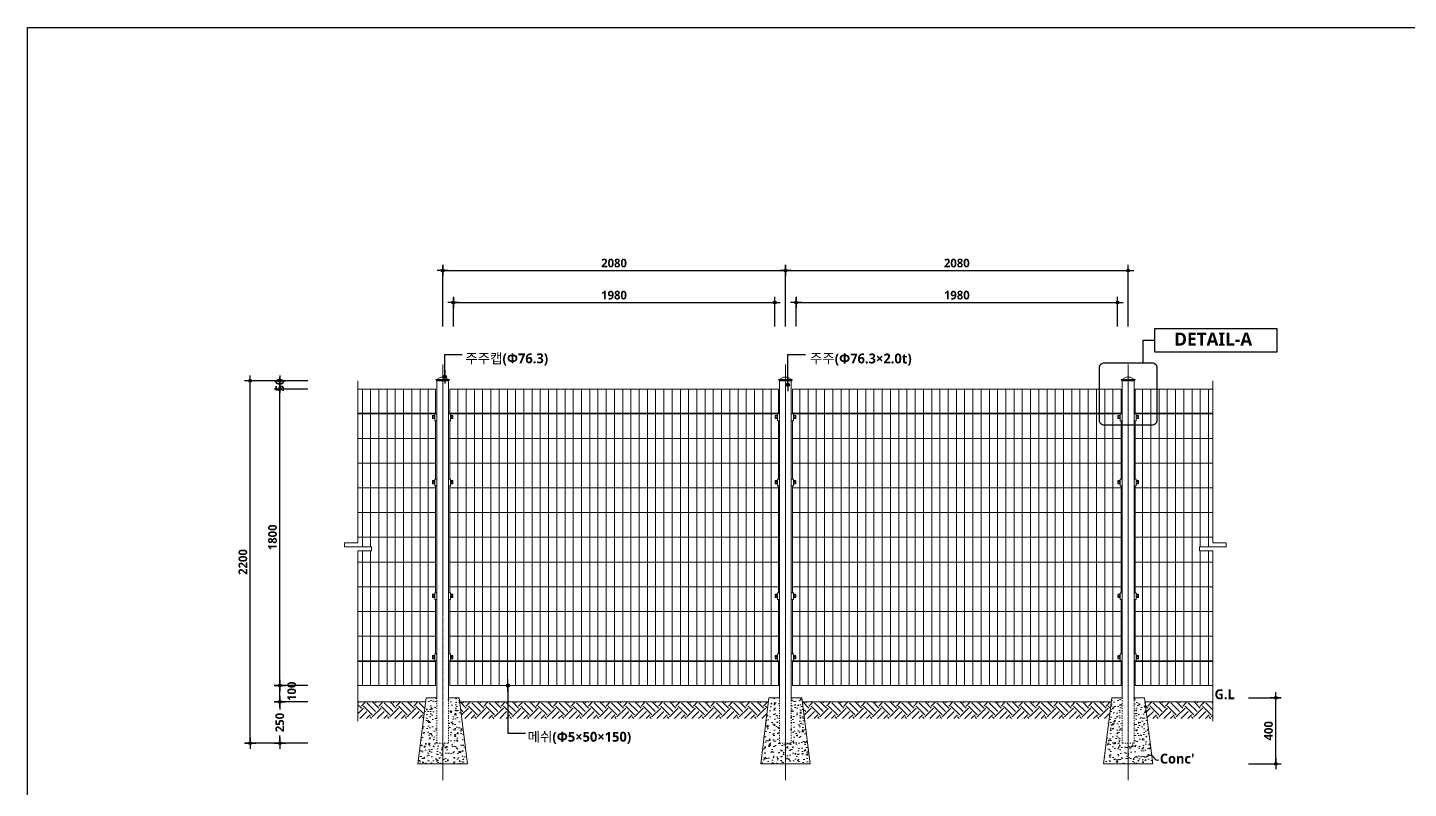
# Model space of a CAD drawing. Header units: millimetres. Extents: x 0 to 163856, y 0 to 163394.
# Drawn here: x 0 to 8379, y 4289 to 8910 of the extents above; entities that cross this region are included whole.
import ezdxf

# ---------------------------------------------------------------- set-up
doc = ezdxf.new("R2010")
doc.units = ezdxf.units.MM
doc.header["$LTSCALE"] = 15
doc.linetypes.add('CENTER2', pattern=[1.125, 0.75, -0.125, 0.125, -0.125])
doc.linetypes.add('HIDDEN2', pattern=[1, 0.5, -0.5])
doc.layers.get('DEFPOINTS').update_dxf_attribs({"color": 181})
for name, color, linetype in [('_0L-02.text', 3, 'Continuous'), ('A-ANNO-LEAD', 4, 'Continuous'), ('A-ANNO-SYMB', 7, 'Continuous'), ('A-ANNO-TITL', 7, 'Continuous'), ('A-ST-AXIS-DIM', 7, 'Continuous'), ('AA-AXIS-DIMS', 6, 'Continuous'), ('DIM', 4, 'Continuous')]:
    doc.layers.add(name, color=color, linetype=linetype)
doc.styles.add('2020음성 1차', font='')
doc.styles.add('맑은 고딕(볼드)', font='')
doc.styles.get('2020음성 1차').set_extended_font_data('NanumGothic', bold=True)
doc.styles.get('맑은 고딕(볼드)').set_extended_font_data('Malgun Gothic', bold=True)
doc.dimstyles.new('NDIM15', dxfattribs={"dimscale": 15, "dimtxt": 3.5, "dimasz": 0.75, "dimexe": 2, "dimexo": 2, "dimgap": 1, "dimtad": 1, "dimdec": 1, "dimdsep": 46, "dimtxsty": '2020음성 1차', "dimblk": 'Z_DOT', "dimcen": 3, "dimdle": 3, "dimclrd": 7, "dimclre": 7, "dimclrt": 3, "dimadec": 0, "dimazin": 0, "dimtfac": 1, "dimtdec": 1, "dimtix": 1, "dimtmove": 2, "dimatfit": 3, "dimfxl": 1, "dimtolj": 1, "dimtzin": 0, "dimarcsym": 0})
doc.dimstyles.new('SHL-800', dxfattribs={"dimscale": 800, "dimtxt": 3, "dimasz": 1, "dimexe": 2, "dimexo": 3, "dimgap": 1, "dimtad": 1, "dimdec": 0, "dimdsep": 46, "dimlunit": 6, "dimtxsty": '맑은 고딕(볼드)', "dimblk1": 'DIMDOT', "dimblk2": 'DIMDOT', "dimsah": 1, "dimcen": 2.5, "dimdle": 1.5, "dimclrt": 3, "dimadec": 0, "dimazin": 0, "dimtfac": 1, "dimtdec": 0, "dimtix": 1, "dimtmove": 2, "dimatfit": 3, "dimldrblk": 'DIMDOT', "dimfxl": 2, "dimtvp": 1, "dimtolj": 1, "dimtzin": 0, "dimarcsym": 0})
pattern_1 = [(45, (5949.71, -3802), (7e-15, 106.066), [75, -75]), (45, (5929.825, -3782.12), (7e-15, 106.066), [75, -75]), (45, (5909.94, -3762.23), (7e-15, 106.066), [75, -75]), (135, (5909.94, -3748.97), (-106.066, 1e-14), [75, -75]), (135, (5929.825, -3729.08), (-106.066, 1e-14), [75, -75]), (135, (5949.71, -3709.196), (-106.066, 1e-14), [75, -75])]
pattern_2 = [(50, (5949.71, 165.45), (71.726, -6.2752), [7.5, -82.5]), (355, (5949.71, 165.45), (-13.8751, 75.2192), [6, -66]), (100.4514, (5955.69, 164.925), (57.8509, 68.94395), [6.374, -70.1142]), (46.1842, (5949.71, 185.45), (106.7241, -16.5519), [11.25, -123.75]), (96.6356, (5958.61, 184.07), (93.4663, 97.4118), [9.561, -105.1713]), (351.1842, (5949.71, 185.45), (93.4662, 97.4119), [9, -99]), (21, (5959.71, 180.45), (59.6907, -40.2619), [7.5, -82.5]), (326, (5959.71, 180.45), (24.3315, 72.515), [6, -66]), (71.4514, (5964.686, 177.09), (84.0223, 32.25305), [6.374, -70.1142]), (37.5, (5949.712, 165.448), (1.21599, 33.28939), [0, -65.2, 0, -67, 0, -66.25]), (7.5, (5949.712, 165.448), (26.30695, 39.44117), [0, -38.2, 0, -63.7, 0, -25.25]), (327.5, (5927.412, 165.448), (53.38224, -2.25549), [0, -25, 0, -78, 0, -103.5]), (317.5, (5917.41, 165.45), (58.3186, 10.0105), [0, -32.5, 0, -51.8, 0, -73.5])]

# ---------------------------------------------------------------- blocks, each defined once
blk = doc.blocks.new('DIMDOT')
at = {"layer": 'AA-AXIS-DIMS', "color": 7, "linetype": 'Continuous'}
blk.add_line((-2, 0), (2, 0), dxfattribs=at)
for radius in [0.5, 0.25]:
    blk.add_circle((0, 0), radius, dxfattribs=at)
blk = doc.blocks.new('Z_DOT')
at = {"layer": 'DIM', "color": 0}
for p, q in [((-3, 0), (3, 0)), ((0, -3), (0, 3))]:
    blk.add_line(p, q, dxfattribs=at)
for radius in [0.75, 0.375]:
    blk.add_circle((0, 0), radius, dxfattribs=at)
blk = doc.blocks.new('*D1858')
at = {"layer": 'A-ST-AXIS-DIM', "color": 7, "lineweight": -2}
for p, q in [((1700.4, 6713.9), (1500.4, 6713.9)), ((1530.4, 4925.2), (1530.4, 6702.7)), ((1700.4, 4913.9), (1500.4, 4913.9))]:
    blk.add_line(p, q, dxfattribs=at)
at = {"layer": 'DEFPOINTS', "color": 0}
for p in [(1530.4, 6713.9), (1730.4, 6713.9), (1730.4, 4913.9)]:
    blk.add_point(p, dxfattribs=at)
at = {"layer": 'A-ST-AXIS-DIM', "color": 7, "linetype": 'ByBlock', "lineweight": -2, "xscale": 11.25, "yscale": 11.25, "zscale": 11.25}
for p, rotation in [((1530.4, 6713.9), 90), ((1530.4, 4913.9), 270)]:
    blk.add_blockref('Z_DOT', p, dxfattribs=dict(at, rotation=rotation))
at = {"layer": 'A-ST-AXIS-DIM', "color": 3, "insert": (1486.4, 5813.9), "char_height": 52.5, "attachment_point": 5, "rotation": 90, "style": '2020음성 1차'}
blk.add_mtext('\\A1;1800', dxfattribs=at)
blk = doc.blocks.new('*D1859')
at = {"layer": 'A-ST-AXIS-DIM', "color": 7, "lineweight": -2}
for p, q in [((1700.4, 6763.9), (1320.4, 6763.9)), ((1350.4, 4575.2), (1350.4, 6752.7)), ((1700.4, 4563.9), (1320.4, 4563.9))]:
    blk.add_line(p, q, dxfattribs=at)
at = {"layer": 'DEFPOINTS', "color": 0}
for p in [(1350.4, 6763.9), (1730.4, 6763.9), (1730.4, 4563.9)]:
    blk.add_point(p, dxfattribs=at)
at = {"layer": 'A-ST-AXIS-DIM', "color": 7, "linetype": 'ByBlock', "lineweight": -2, "xscale": 11.25, "yscale": 11.25, "zscale": 11.25}
for p, rotation in [((1350.4, 6763.9), 90), ((1350.4, 4563.9), 270)]:
    blk.add_blockref('Z_DOT', p, dxfattribs=dict(at, rotation=rotation))
at = {"layer": 'A-ST-AXIS-DIM', "color": 3, "insert": (1306.6, 5663.9), "char_height": 52.5, "attachment_point": 5, "rotation": 90, "style": '2020음성 1차'}
blk.add_mtext('\\A1;2200', dxfattribs=at)
blk = doc.blocks.new('*D1860')
at = {"layer": 'A-ST-AXIS-DIM', "color": 7, "lineweight": -2}
for p, q in [((1700.4, 4813.9), (1500.4, 4813.9)), ((1530.4, 4802.7), (1530.4, 4767.7)), ((1530.4, 4575.2), (1530.4, 4610.1)), ((1700.4, 4563.9), (1500.4, 4563.9))]:
    blk.add_line(p, q, dxfattribs=at)
at = {"layer": 'DEFPOINTS', "color": 0}
for p in [(1530.4, 4813.9), (1730.4, 4813.9), (1730.4, 4563.9)]:
    blk.add_point(p, dxfattribs=at)
at = {"layer": 'A-ST-AXIS-DIM', "color": 7, "linetype": 'ByBlock', "lineweight": -2, "xscale": 11.25, "yscale": 11.25, "zscale": 11.25}
for p, rotation in [((1530.4, 4813.9), 90), ((1530.4, 4563.9), 270)]:
    blk.add_blockref('Z_DOT', p, dxfattribs=dict(at, rotation=rotation))
at = {"layer": 'A-ST-AXIS-DIM', "color": 3, "insert": (1530.4, 4688.9), "char_height": 52.5, "attachment_point": 5, "rotation": 90, "style": '2020음성 1차'}
blk.add_mtext('\\A1;250', dxfattribs=at)
blk = doc.blocks.new('*D1861')
at = {"layer": 'A-ST-AXIS-DIM', "color": 7, "lineweight": -2}
for p, q in [((1700.4, 6763.9), (1500.4, 6763.9)), ((1700.4, 6713.9), (1500.4, 6713.9)), ((1530.4, 6775.2), (1530.4, 6786.4)), ((1530.4, 6713.9), (1530.4, 6763.9)), ((1530.4, 6702.7), (1530.4, 6691.4))]:
    blk.add_line(p, q, dxfattribs=at)
at = {"layer": 'DEFPOINTS', "color": 0}
for p in [(1530.4, 6763.9), (1730.4, 6763.9), (1730.4, 6713.9)]:
    blk.add_point(p, dxfattribs=at)
at = {"layer": 'A-ST-AXIS-DIM', "color": 7, "linetype": 'ByBlock', "lineweight": -2, "xscale": 11.25, "yscale": 11.25, "zscale": 11.25}
for p, rotation in [((1530.4, 6763.9), 270), ((1530.4, 6713.9), 90)]:
    blk.add_blockref('Z_DOT', p, dxfattribs=dict(at, rotation=rotation))
at = {"layer": 'A-ST-AXIS-DIM', "color": 3, "insert": (1530.4, 6738.9), "char_height": 52.5, "attachment_point": 5, "rotation": 90, "style": '2020음성 1차'}
blk.add_mtext('\\A1;50', dxfattribs=at)
blk = doc.blocks.new('*D1862')
at = {"layer": 'A-ST-AXIS-DIM', "color": 7, "lineweight": -2}
for p, q in [((1700.4, 4913.9), (1500.4, 4913.9)), ((1530.4, 4825.2), (1530.4, 4902.7)), ((1700.4, 4813.9), (1500.4, 4813.9))]:
    blk.add_line(p, q, dxfattribs=at)
at = {"layer": 'DEFPOINTS', "color": 0}
for p in [(1530.4, 4913.9), (1730.4, 4913.9), (1730.4, 4813.9)]:
    blk.add_point(p, dxfattribs=at)
at = {"layer": 'A-ST-AXIS-DIM', "color": 7, "linetype": 'ByBlock', "lineweight": -2, "xscale": 11.25, "yscale": 11.25, "zscale": 11.25}
for p, rotation in [((1530.4, 4913.9), 90), ((1530.4, 4813.9), 270)]:
    blk.add_blockref('Z_DOT', p, dxfattribs=dict(at, rotation=rotation))
at = {"layer": 'A-ST-AXIS-DIM', "color": 3, "insert": (1602.8, 4878.9), "char_height": 52.5, "attachment_point": 5, "rotation": 90, "style": '2020음성 1차'}
blk.add_mtext('\\A1;100', dxfattribs=at)
blk = doc.blocks.new('*D1865')
at = {"layer": 'DEFPOINTS', "color": 0}
for p in [(7378.8, 4838.9), (7574.3, 4838.9), (7378.8, 4438.9)]:
    blk.add_point(p, dxfattribs=at)
at = {"layer": 'DIM', "color": 7, "lineweight": -2}
for p, q in [((7408.8, 4838.9), (7604.3, 4838.9)), ((7574.3, 4450.2), (7574.3, 4827.7)), ((7408.8, 4438.9), (7604.3, 4438.9))]:
    blk.add_line(p, q, dxfattribs=at)
at = {"layer": 'DIM', "color": 7, "linetype": 'ByBlock', "lineweight": -2, "xscale": 11.25, "yscale": 11.25, "zscale": 11.25}
for p, rotation in [((7574.3, 4838.9), 90), ((7574.3, 4438.9), 270)]:
    blk.add_blockref('Z_DOT', p, dxfattribs=dict(at, rotation=rotation))
at = {"layer": 'DIM', "color": 3, "insert": (7530.5, 4638.9), "char_height": 52.5, "attachment_point": 5, "rotation": 90, "style": '2020음성 1차'}
blk.add_mtext('\\A1;400', dxfattribs=at)
blk = doc.blocks.new('*D1866')
at = {"layer": 'A-ST-AXIS-DIM', "color": 7, "lineweight": -2}
for p, q in [((4663.8, 7094.8), (4663.8, 7270.7)), ((4675, 7240.7), (6602.5, 7240.7)), ((6613.8, 7094.8), (6613.8, 7270.7))]:
    blk.add_line(p, q, dxfattribs=at)
at = {"layer": 'DEFPOINTS', "color": 0}
for p in [(6613.8, 7240.7), (4663.8, 7064.8), (6613.8, 7064.8)]:
    blk.add_point(p, dxfattribs=at)
at = {"layer": 'A-ST-AXIS-DIM', "color": 7, "linetype": 'ByBlock', "lineweight": -2, "xscale": 11.25, "yscale": 11.25, "zscale": 11.25, "rotation": 180}
blk.add_blockref('Z_DOT', (4663.8, 7240.7), dxfattribs=at)
at = {"layer": 'A-ST-AXIS-DIM', "color": 7, "linetype": 'ByBlock', "lineweight": -2, "xscale": 11.25, "yscale": 11.25, "zscale": 11.25}
blk.add_blockref('Z_DOT', (6613.8, 7240.7), dxfattribs=at)
at = {"layer": 'A-ST-AXIS-DIM', "color": 3, "insert": (5638.8, 7284.7), "char_height": 52.5, "attachment_point": 5, "style": '2020음성 1차'}
blk.add_mtext('\\A1;1980', dxfattribs=at)
blk = doc.blocks.new('*D1867')
at = {"layer": 'A-ST-AXIS-DIM', "color": 7, "lineweight": -2}
for p, q in [((4598.8, 7094.8), (4598.8, 7465.5)), ((6678.8, 7094.8), (6678.8, 7465.5)), ((4610, 7435.5), (6667.5, 7435.5))]:
    blk.add_line(p, q, dxfattribs=at)
at = {"layer": 'DEFPOINTS', "color": 0}
for p in [(6678.8, 7435.5), (4598.8, 7064.8), (6678.8, 7064.8)]:
    blk.add_point(p, dxfattribs=at)
at = {"layer": 'A-ST-AXIS-DIM', "color": 7, "linetype": 'ByBlock', "lineweight": -2, "xscale": 11.25, "yscale": 11.25, "zscale": 11.25, "rotation": 180}
blk.add_blockref('Z_DOT', (4598.8, 7435.5), dxfattribs=at)
at = {"layer": 'A-ST-AXIS-DIM', "color": 7, "linetype": 'ByBlock', "lineweight": -2, "xscale": 11.25, "yscale": 11.25, "zscale": 11.25}
blk.add_blockref('Z_DOT', (6678.8, 7435.5), dxfattribs=at)
at = {"layer": 'A-ST-AXIS-DIM', "color": 3, "insert": (5638.8, 7479.5), "char_height": 52.5, "attachment_point": 5, "style": '2020음성 1차'}
blk.add_mtext('\\A1;2080', dxfattribs=at)
blk = doc.blocks.new('*D1868')
at = {"layer": 'A-ST-AXIS-DIM', "color": 7, "lineweight": -2}
for p, q in [((2583.8, 7094.8), (2583.8, 7270.7)), ((2595, 7240.7), (4522.5, 7240.7)), ((4533.8, 7094.8), (4533.8, 7270.7))]:
    blk.add_line(p, q, dxfattribs=at)
at = {"layer": 'DEFPOINTS', "color": 0}
for p in [(4533.8, 7240.7), (2583.8, 7064.8), (4533.8, 7064.8)]:
    blk.add_point(p, dxfattribs=at)
at = {"layer": 'A-ST-AXIS-DIM', "color": 7, "linetype": 'ByBlock', "lineweight": -2, "xscale": 11.25, "yscale": 11.25, "zscale": 11.25, "rotation": 180}
blk.add_blockref('Z_DOT', (2583.8, 7240.7), dxfattribs=at)
at = {"layer": 'A-ST-AXIS-DIM', "color": 7, "linetype": 'ByBlock', "lineweight": -2, "xscale": 11.25, "yscale": 11.25, "zscale": 11.25}
blk.add_blockref('Z_DOT', (4533.8, 7240.7), dxfattribs=at)
at = {"layer": 'A-ST-AXIS-DIM', "color": 3, "insert": (3558.8, 7284.7), "char_height": 52.5, "attachment_point": 5, "style": '2020음성 1차'}
blk.add_mtext('\\A1;1980', dxfattribs=at)
blk = doc.blocks.new('*D1869')
at = {"layer": 'A-ST-AXIS-DIM', "color": 7, "lineweight": -2}
for p, q in [((2518.8, 7094.8), (2518.8, 7465.5)), ((4598.8, 7094.8), (4598.8, 7465.5)), ((2530, 7435.5), (4587.5, 7435.5))]:
    blk.add_line(p, q, dxfattribs=at)
at = {"layer": 'DEFPOINTS', "color": 0}
for p in [(4598.8, 7435.5), (2518.8, 7064.8), (4598.8, 7064.8)]:
    blk.add_point(p, dxfattribs=at)
at = {"layer": 'A-ST-AXIS-DIM', "color": 7, "linetype": 'ByBlock', "lineweight": -2, "xscale": 11.25, "yscale": 11.25, "zscale": 11.25, "rotation": 180}
blk.add_blockref('Z_DOT', (2518.8, 7435.5), dxfattribs=at)
at = {"layer": 'A-ST-AXIS-DIM', "color": 7, "linetype": 'ByBlock', "lineweight": -2, "xscale": 11.25, "yscale": 11.25, "zscale": 11.25}
blk.add_blockref('Z_DOT', (4598.8, 7435.5), dxfattribs=at)
at = {"layer": 'A-ST-AXIS-DIM', "color": 3, "insert": (3558.8, 7479.5), "char_height": 52.5, "attachment_point": 5, "style": '2020음성 1차'}
blk.add_mtext('\\A1;2080', dxfattribs=at)

msp = doc.modelspace()

# ---------------------------------------------------------------- hatches: boundary and pattern name
at = {"lineweight": 13}
h = msp.add_hatch(dxfattribs=at)
h.set_pattern_fill('EARTH', color=256, scale=300, angle=45, style=0)
h.set_pattern_definition(pattern_1)
h.paths.add_polyline_path([(2004.88, 4813.92), (2004.88, 4713.92), (2403.14, 4713.92), (2415.64, 4813.92)])
h = msp.add_hatch(dxfattribs=at)
h.set_pattern_fill('AR-CONC', color=256, scale=10, style=0)
h.set_pattern_definition(pattern_2)
h.paths.add_polyline_path([(2554.27, 4838.92), (2618.77, 4838.92), (2668.77, 4438.92), (2368.77, 4438.92), (2418.77, 4838.92), (2483.27, 4838.92), (2483.27, 4563.92), (2554.27, 4563.92)])
h = msp.add_hatch(dxfattribs=at)
h.set_pattern_fill('EARTH', color=256, scale=300, angle=45, style=0)
h.set_pattern_definition(pattern_1)
h.paths.add_polyline_path([(2634.39, 4713.92), (4483.14, 4713.92), (4495.64, 4813.92), (2621.89, 4813.92)])
h = msp.add_hatch(dxfattribs=at)
h.set_pattern_fill('AR-CONC', color=256, scale=10, style=0)
h.set_pattern_definition(pattern_2)
h.paths.add_polyline_path([(4634.27, 4838.92), (4698.77, 4838.92), (4748.77, 4438.92), (4448.77, 4438.92), (4498.77, 4838.92), (4563.27, 4838.92), (4563.27, 4563.92), (4634.27, 4563.92)])
h = msp.add_hatch(dxfattribs=at)
h.set_pattern_fill('EARTH', color=256, scale=300, angle=45, style=0)
h.set_pattern_definition([(45, (8029.71, -3802), (7e-15, 106.066), [75, -75]), (45, (8009.825, -3782.12), (7e-15, 106.066), [75, -75]), (45, (7989.94, -3762.23), (7e-15, 106.066), [75, -75]), (135, (7989.94, -3748.97), (-106.066, 1e-14), [75, -75]), (135, (8009.825, -3729.08), (-106.066, 1e-14), [75, -75]), (135, (8029.71, -3709.196), (-106.066, 1e-14), [75, -75])])
h.paths.add_polyline_path([(4714.39, 4713.92), (6563.14, 4713.92), (6575.64, 4813.92), (4701.89, 4813.92)])
h = msp.add_hatch(dxfattribs=at)
h.set_pattern_fill('AR-CONC', color=256, scale=10, style=0)
h.set_pattern_definition(pattern_2)
h.paths.add_polyline_path([(6714.27, 4838.92), (6778.77, 4838.92), (6828.77, 4438.92), (6528.77, 4438.92), (6578.77, 4838.92), (6643.27, 4838.92), (6643.27, 4563.92), (6714.27, 4563.92)])
h = msp.add_hatch(dxfattribs=at)
h.set_pattern_fill('EARTH', color=256, scale=300, angle=45, style=0)
h.set_pattern_definition(pattern_1)
h.paths.add_polyline_path([(7192.65, 4813.92), (7192.65, 4713.92), (6794.39, 4713.92), (6781.89, 4813.92)])

# ---------------------------------------------------------------- linework, layer by layer
at = {"color": 1, "linetype": 'CENTER2', "lineweight": 13}
for p, q in [((2518.77, 6863.92), (2518.77, 4338.92)), ((4598.77, 6863.92), (4598.77, 4338.92)), ((6678.77, 6863.92), (6678.77, 4338.92))]:
    msp.add_line(p, q, dxfattribs=at)
at = {"lineweight": 13}
for p, q in [((2004.88, 5780.92), (2004.88, 6763.92)), ((2004.88, 6713.92), (2476.27, 6713.92)), ((2031.27, 5755.92), (2031.27, 6713.92)), ((2081.27, 5755.92), (2081.27, 6713.92)), ((2131.27, 4913.92), (2131.27, 6713.92)), ((2181.27, 4913.92), (2181.27, 6713.92)), ((2231.27, 4913.92), (2231.27, 6713.92)), ((2281.27, 4913.92), (2281.27, 6713.92)), ((2331.27, 4913.92), (2331.27, 6713.92)), ((2381.27, 4913.92), (2381.27, 6713.92)), ((2431.27, 4913.92), (2431.27, 6713.92)), ((2476.27, 6713.92), (2476.27, 6563.92)), ((2477.07, 6773.01), (2477.07, 6771.14)), ((2480.66, 6773.01), (2477.07, 6773.01)), ((2477.07, 6771.14), (2480.66, 6771.14)), ((2503.44, 6784.88), (2480.66, 6773.01)), ((2480.66, 6773.01), (2556.88, 6773.01)), ((2480.66, 6771.14), (2480.66, 6763.92)), ((2480.66, 6771.14), (2556.88, 6771.14)), ((2483.27, 4838.92), (2483.27, 6763.92)), ((2556.88, 6773.01), (2534.73, 6784.8)), ((2554.27, 4838.92), (2554.27, 6763.92)), ((2560.62, 6773.01), (2556.88, 6773.01)), ((2556.88, 6771.14), (2560.62, 6771.14)), ((2556.88, 6763.92), (2556.88, 6771.14)), ((2560.62, 6771.14), (2560.62, 6773.01)), ((2561.27, 6713.92), (4556.27, 6713.92)), ((2561.27, 6713.92), (2561.27, 6563.92)), ((2611.27, 4913.92), (2611.27, 6713.92)), ((2661.27, 4913.92), (2661.27, 6713.92)), ((2711.27, 4913.92), (2711.27, 6713.92)), ((2761.27, 4913.92), (2761.27, 6713.92)), ((2811.27, 4913.92), (2811.27, 6713.92)), ((2861.27, 4913.92), (2861.27, 6713.92)), ((2911.27, 4913.92), (2911.27, 6713.92)), ((2961.27, 4913.92), (2961.27, 6713.92)), ((3011.27, 4913.92), (3011.27, 6713.92)), ((3061.27, 4913.92), (3061.27, 6713.92)), ((3111.27, 4913.92), (3111.27, 6713.92)), ((3161.27, 4913.92), (3161.27, 6713.92)), ((3211.27, 4913.92), (3211.27, 6713.92)), ((3261.27, 4913.92), (3261.27, 6713.92)), ((3311.27, 4913.92), (3311.27, 6713.92)), ((3361.27, 4913.92), (3361.27, 6713.92)), ((3411.27, 4913.92), (3411.27, 6713.92)), ((3461.27, 4913.92), (3461.27, 6713.92)), ((3511.27, 4913.92), (3511.27, 6713.92)), ((3561.27, 4913.92), (3561.27, 6713.92)), ((3611.27, 4913.92), (3611.27, 6713.92)), ((3661.27, 4913.92), (3661.27, 6713.92)), ((3711.27, 4913.92), (3711.27, 6713.92)), ((3761.27, 4913.92), (3761.27, 6713.92)), ((3811.27, 4913.92), (3811.27, 6713.92)), ((3861.27, 4913.92), (3861.27, 6713.92)), ((3911.27, 4913.92), (3911.27, 6713.92)), ((3961.27, 4913.92), (3961.27, 6713.92)), ((4011.27, 4913.92), (4011.27, 6713.92)), ((4061.27, 4913.92), (4061.27, 6713.92)), ((4111.27, 4913.92), (4111.27, 6713.92)), ((4161.27, 4913.92), (4161.27, 6713.92)), ((4211.27, 4913.92), (4211.27, 6713.92)), ((4261.27, 4913.92), (4261.27, 6713.92)), ((4311.27, 4913.92), (4311.27, 6713.92)), ((4361.27, 4913.92), (4361.27, 6713.92)), ((4411.27, 4913.92), (4411.27, 6713.92)), ((4461.27, 4913.92), (4461.27, 6713.92)), ((4511.27, 4913.92), (4511.27, 6713.92)), ((4556.27, 6713.92), (4556.27, 6563.92)), ((4557.07, 6773.01), (4557.07, 6771.14)), ((4560.66, 6773.01), (4557.07, 6773.01)), ((4557.07, 6771.14), (4560.66, 6771.14)), ((4583.44, 6784.88), (4560.66, 6773.01)), ((4560.66, 6773.01), (4636.88, 6773.01)), ((4560.66, 6771.14), (4560.66, 6763.92)), ((4560.66, 6771.14), (4636.88, 6771.14)), ((4563.27, 4838.92), (4563.27, 6763.92)), ((4636.88, 6773.01), (4614.73, 6784.8)), ((4634.27, 4838.92), (4634.27, 6763.92)), ((4640.62, 6773.01), (4636.88, 6773.01)), ((4636.88, 6771.14), (4640.62, 6771.14)), ((4636.88, 6763.92), (4636.88, 6771.14)), ((4640.62, 6771.14), (4640.62, 6773.01)), ((6636.27, 6713.92), (4641.27, 6713.92)), ((4641.27, 6713.92), (4641.27, 6563.92)), ((4686.27, 4913.92), (4686.27, 6713.92)), ((4736.27, 4913.92), (4736.27, 6713.92)), ((4786.27, 4913.92), (4786.27, 6713.92)), ((4836.27, 4913.92), (4836.27, 6713.92)), ((4886.27, 4913.92), (4886.27, 6713.92)), ((4936.27, 4913.92), (4936.27, 6713.92)), ((4986.27, 4913.92), (4986.27, 6713.92)), ((5036.27, 4913.92), (5036.27, 6713.92)), ((5086.27, 4913.92), (5086.27, 6713.92)), ((5136.27, 4913.92), (5136.27, 6713.92)), ((5186.27, 4913.92), (5186.27, 6713.92)), ((5236.27, 4913.92), (5236.27, 6713.92)), ((5286.27, 4913.92), (5286.27, 6713.92)), ((5336.27, 4913.92), (5336.27, 6713.92)), ((5386.27, 4913.92), (5386.27, 6713.92)), ((5436.27, 4913.92), (5436.27, 6713.92)), ((5486.27, 4913.92), (5486.27, 6713.92)), ((5536.27, 4913.92), (5536.27, 6713.92)), ((5586.27, 4913.92), (5586.27, 6713.92)), ((5636.27, 4913.92), (5636.27, 6713.92)), ((5686.27, 4913.92), (5686.27, 6713.92)), ((5736.27, 4913.92), (5736.27, 6713.92)), ((5786.27, 4913.92), (5786.27, 6713.92)), ((5836.27, 4913.92), (5836.27, 6713.92)), ((5886.27, 4913.92), (5886.27, 6713.92)), ((5936.27, 4913.92), (5936.27, 6713.92)), ((5986.27, 4913.92), (5986.27, 6713.92)), ((6036.27, 4913.92), (6036.27, 6713.92)), ((6086.27, 4913.92), (6086.27, 6713.92)), ((6136.27, 4913.92), (6136.27, 6713.92)), ((6186.27, 4913.92), (6186.27, 6713.92)), ((6236.27, 4913.92), (6236.27, 6713.92)), ((6286.27, 4913.92), (6286.27, 6713.92)), ((6336.27, 4913.92), (6336.27, 6713.92)), ((6386.27, 4913.92), (6386.27, 6713.92)), ((6436.27, 4913.92), (6436.27, 6713.92)), ((6486.27, 4913.92), (6486.27, 6713.92)), ((6536.27, 4913.92), (6536.27, 6713.92)), ((6586.27, 4913.92), (6586.27, 6713.92)), ((6636.27, 6713.92), (6636.27, 6563.92)), ((6637.07, 6773.01), (6637.07, 6771.14)), ((6640.66, 6773.01), (6637.07, 6773.01)), ((6637.07, 6771.14), (6640.66, 6771.14)), ((6663.44, 6784.88), (6640.66, 6773.01)), ((6640.66, 6773.01), (6716.88, 6773.01)), ((6640.66, 6771.14), (6640.66, 6763.92)), ((6640.66, 6771.14), (6716.88, 6771.14)), ((6643.27, 4838.92), (6643.27, 6763.92)), ((6716.88, 6773.01), (6694.73, 6784.8)), ((6714.27, 4838.92), (6714.27, 6763.92)), ((6720.62, 6773.01), (6716.88, 6773.01)), ((6716.88, 6771.14), (6720.62, 6771.14)), ((6716.88, 6763.92), (6716.88, 6771.14)), ((6720.62, 6771.14), (6720.62, 6773.01)), ((7192.65, 6713.92), (6721.27, 6713.92)), ((6721.27, 6713.92), (6721.27, 6563.92)), ((6766.27, 4913.92), (6766.27, 6713.92)), ((6816.27, 4913.92), (6816.27, 6713.92)), ((6866.27, 4913.92), (6866.27, 6713.92)), ((6916.27, 4913.92), (6916.27, 6713.92)), ((6966.27, 4913.92), (6966.27, 6713.92)), ((7016.27, 4913.92), (7016.27, 6713.92)), ((7066.27, 4913.92), (7066.27, 6713.92)), ((7116.27, 5755.92), (7116.27, 6713.92)), ((7166.27, 6475.1), (7166.27, 6713.92)), ((7192.65, 5780.92), (7192.65, 6763.92)), ((2004.88, 6568.92), (2476.27, 6568.92)), ((2004.88, 6563.92), (2476.27, 6563.92)), ((2456.4, 6552.19), (2456.4, 6537.68)), ((2458.65, 6554.48), (2468.01, 6554.48)), ((2458.65, 6549.61), (2468.01, 6549.61)), ((2458.65, 6540.25), (2468.01, 6540.25)), ((2470.25, 6563.92), (2470.25, 6522.46)), ((2483.27, 6563.92), (2470.25, 6563.92)), ((2554.27, 6563.92), (2567.28, 6563.92)), ((2561.27, 6568.92), (4556.27, 6568.92)), ((2561.27, 6563.92), (4556.27, 6563.92)), ((2567.28, 6563.92), (2567.28, 6522.46)), ((2578.89, 6554.48), (2569.52, 6554.48)), ((2578.89, 6549.61), (2569.52, 6549.61)), ((2578.89, 6540.25), (2569.52, 6540.25)), ((2581.14, 6552.19), (2581.14, 6537.68)), ((4536.4, 6552.19), (4536.4, 6537.68)), ((4538.65, 6554.48), (4548.01, 6554.48)), ((4538.65, 6549.61), (4548.01, 6549.61)), ((4538.65, 6540.25), (4548.01, 6540.25)), ((4550.25, 6563.92), (4550.25, 6522.46)), ((4563.27, 6563.92), (4550.25, 6563.92)), ((4634.27, 6563.92), (4647.28, 6563.92)), ((6636.27, 6568.92), (4641.27, 6568.92)), ((6636.27, 6563.92), (4641.27, 6563.92)), ((4647.28, 6563.92), (4647.28, 6522.46)), ((4658.89, 6554.48), (4649.52, 6554.48)), ((4658.89, 6549.61), (4649.52, 6549.61)), ((4658.89, 6540.25), (4649.52, 6540.25)), ((4661.14, 6552.19), (4661.14, 6537.68)), ((6616.4, 6552.19), (6616.4, 6537.68)), ((6618.65, 6554.48), (6628.01, 6554.48)), ((6618.65, 6549.61), (6628.01, 6549.61)), ((6618.65, 6540.25), (6628.01, 6540.25)), ((6630.25, 6563.92), (6630.25, 6522.46)), ((6643.27, 6563.92), (6630.25, 6563.92)), ((6714.27, 6563.92), (6727.28, 6563.92)), ((7192.65, 6568.92), (6721.27, 6568.92)), ((7192.65, 6563.92), (6721.27, 6563.92)), ((6727.28, 6563.92), (6727.28, 6522.46)), ((6738.89, 6554.48), (6729.52, 6554.48)), ((6738.89, 6549.61), (6729.52, 6549.61)), ((6738.89, 6540.25), (6729.52, 6540.25)), ((6741.14, 6552.19), (6741.14, 6537.68)), ((2458.65, 6535.39), (2468.01, 6535.39)), ((2470.25, 6522.46), (2483.27, 6522.46)), ((2476.27, 6522.46), (2476.27, 6168.05)), ((2567.28, 6522.46), (2554.27, 6522.46)), ((2561.27, 6522.46), (2561.27, 6168.05)), ((2578.89, 6535.39), (2569.52, 6535.39)), ((4538.65, 6535.39), (4548.01, 6535.39)), ((4550.25, 6522.46), (4563.27, 6522.46)), ((4556.27, 6522.46), (4556.27, 6168.05)), ((4647.28, 6522.46), (4634.27, 6522.46)), ((4641.27, 6522.46), (4641.27, 6168.05)), ((4658.89, 6535.39), (4649.52, 6535.39)), ((6618.65, 6535.39), (6628.01, 6535.39)), ((6630.25, 6522.46), (6643.27, 6522.46)), ((6636.27, 6522.46), (6636.27, 6168.05)), ((6727.28, 6522.46), (6714.27, 6522.46)), ((6721.27, 6522.46), (6721.27, 6168.05)), ((6738.89, 6535.39), (6729.52, 6535.39)), ((7166.27, 5755.92), (7166.27, 6535.54)), ((2004.88, 6413.92), (2476.27, 6413.92)), ((2561.27, 6413.92), (4556.27, 6413.92)), ((6636.27, 6413.92), (4641.27, 6413.92)), ((7192.65, 6413.92), (6721.27, 6413.92)), ((2004.88, 6263.92), (2476.27, 6263.92)), ((2561.27, 6263.92), (4556.27, 6263.92)), ((6636.27, 6263.92), (4641.27, 6263.92)), ((7192.65, 6263.92), (6721.27, 6263.92)), ((2456.4, 6156.33), (2456.4, 6141.81)), ((2458.65, 6158.62), (2468.01, 6158.62)), ((2458.65, 6153.75), (2468.01, 6153.75)), ((2458.65, 6144.39), (2468.01, 6144.39)), ((2458.65, 6139.53), (2468.01, 6139.53)), ((2470.25, 6168.05), (2470.25, 6126.6)), ((2483.27, 6168.05), (2470.25, 6168.05)), ((2470.25, 6126.6), (2483.27, 6126.6)), ((2476.27, 6126.6), (2476.27, 5477.69)), ((2554.27, 6168.05), (2567.28, 6168.05)), ((2567.28, 6126.6), (2554.27, 6126.6)), ((2561.27, 6126.6), (2561.27, 5477.69)), ((2567.28, 6168.05), (2567.28, 6126.6)), ((2578.89, 6158.62), (2569.52, 6158.62)), ((2578.89, 6153.75), (2569.52, 6153.75)), ((2578.89, 6144.39), (2569.52, 6144.39)), ((2578.89, 6139.53), (2569.52, 6139.53)), ((2581.14, 6156.33), (2581.14, 6141.81)), ((4536.4, 6156.33), (4536.4, 6141.81)), ((4538.65, 6158.62), (4548.01, 6158.62)), ((4538.65, 6153.75), (4548.01, 6153.75)), ((4538.65, 6144.39), (4548.01, 6144.39)), ((4538.65, 6139.53), (4548.01, 6139.53)), ((4550.25, 6168.05), (4550.25, 6126.6)), ((4563.27, 6168.05), (4550.25, 6168.05)), ((4550.25, 6126.6), (4563.27, 6126.6)), ((4556.27, 6126.6), (4556.27, 5477.69)), ((4634.27, 6168.05), (4647.28, 6168.05)), ((4647.28, 6126.6), (4634.27, 6126.6)), ((4641.27, 6126.6), (4641.27, 5477.69)), ((4647.28, 6168.05), (4647.28, 6126.6)), ((4658.89, 6158.62), (4649.52, 6158.62)), ((4658.89, 6153.75), (4649.52, 6153.75)), ((4658.89, 6144.39), (4649.52, 6144.39)), ((4658.89, 6139.53), (4649.52, 6139.53)), ((4661.14, 6156.33), (4661.14, 6141.81)), ((6616.4, 6156.33), (6616.4, 6141.81)), ((6618.65, 6158.62), (6628.01, 6158.62)), ((6618.65, 6153.75), (6628.01, 6153.75)), ((6618.65, 6144.39), (6628.01, 6144.39)), ((6618.65, 6139.53), (6628.01, 6139.53)), ((6630.25, 6168.05), (6630.25, 6126.6)), ((6643.27, 6168.05), (6630.25, 6168.05)), ((6630.25, 6126.6), (6643.27, 6126.6)), ((6636.27, 6126.6), (6636.27, 5477.69)), ((6714.27, 6168.05), (6727.28, 6168.05)), ((6727.28, 6126.6), (6714.27, 6126.6)), ((6721.27, 6126.6), (6721.27, 5477.69)), ((6727.28, 6168.05), (6727.28, 6126.6)), ((6738.89, 6158.62), (6729.52, 6158.62)), ((6738.89, 6153.75), (6729.52, 6153.75)), ((6738.89, 6144.39), (6729.52, 6144.39)), ((6738.89, 6139.53), (6729.52, 6139.53)), ((6741.14, 6156.33), (6741.14, 6141.81)), ((2004.88, 6113.92), (2476.27, 6113.92)), ((2561.27, 6113.92), (4556.27, 6113.92)), ((6636.27, 6113.92), (4641.27, 6113.92)), ((7192.65, 6113.92), (6721.27, 6113.92)), ((2004.88, 5963.92), (2476.27, 5963.92)), ((2561.27, 5963.92), (4556.27, 5963.92)), ((6636.27, 5963.92), (4641.27, 5963.92)), ((7192.65, 5963.92), (6721.27, 5963.92)), ((2004.88, 5813.92), (2476.27, 5813.92)), ((2561.27, 5813.92), (4556.27, 5813.92)), ((6636.27, 5813.92), (4641.27, 5813.92)), ((7192.65, 5813.92), (6721.27, 5813.92)), ((1923.15, 5755.92), (1923.15, 5780.92)), ((1923.15, 5780.92), (2004.88, 5780.92)), ((1923.15, 5755.92), (2086.61, 5755.92)), ((2004.88, 4697.92), (2004.88, 5730.92)), ((2004.88, 5730.92), (2086.61, 5730.92)), ((2031.27, 4913.92), (2031.27, 5730.92)), ((2081.27, 4913.92), (2081.27, 5730.92)), ((2086.61, 5730.92), (2086.61, 5755.92)), ((7110.93, 5730.92), (7110.93, 5755.92)), ((7110.93, 5755.92), (7274.38, 5755.92)), ((7192.65, 5730.92), (7110.93, 5730.92)), ((7116.27, 4913.92), (7116.27, 5730.92)), ((7166.27, 4913.92), (7166.27, 5730.92)), ((7274.38, 5780.92), (7192.65, 5780.92)), ((7192.65, 4697.92), (7192.65, 5730.92)), ((7274.38, 5755.92), (7274.38, 5780.92)), ((2004.88, 5663.92), (2476.27, 5663.92)), ((2561.27, 5663.92), (4556.27, 5663.92)), ((6636.27, 5663.92), (4641.27, 5663.92)), ((7192.65, 5663.92), (6721.27, 5663.92)), ((2004.88, 5513.92), (2476.27, 5513.92)), ((2456.4, 5465.96), (2456.4, 5451.45)), ((2458.65, 5468.25), (2468.01, 5468.25)), ((2458.65, 5463.39), (2468.01, 5463.39)), ((2458.65, 5454.03), (2468.01, 5454.03)), ((2458.65, 5449.16), (2468.01, 5449.16)), ((2470.25, 5477.69), (2470.25, 5436.23)), ((2483.27, 5477.69), (2470.25, 5477.69)), ((2554.27, 5477.69), (2567.28, 5477.69)), ((2561.27, 5513.92), (4556.27, 5513.92)), ((2567.28, 5477.69), (2567.28, 5436.23)), ((2578.89, 5468.25), (2569.52, 5468.25)), ((2578.89, 5463.39), (2569.52, 5463.39)), ((2578.89, 5454.03), (2569.52, 5454.03)), ((2578.89, 5449.16), (2569.52, 5449.16)), ((2581.14, 5465.96), (2581.14, 5451.45)), ((4536.4, 5465.96), (4536.4, 5451.45)), ((4538.65, 5468.25), (4548.01, 5468.25)), ((4538.65, 5463.39), (4548.01, 5463.39)), ((4538.65, 5454.03), (4548.01, 5454.03)), ((4538.65, 5449.16), (4548.01, 5449.16)), ((4550.25, 5477.69), (4550.25, 5436.23)), ((4563.27, 5477.69), (4550.25, 5477.69)), ((4634.27, 5477.69), (4647.28, 5477.69)), ((6636.27, 5513.92), (4641.27, 5513.92)), ((4647.28, 5477.69), (4647.28, 5436.23)), ((4658.89, 5468.25), (4649.52, 5468.25)), ((4658.89, 5463.39), (4649.52, 5463.39)), ((4658.89, 5454.03), (4649.52, 5454.03)), ((4658.89, 5449.16), (4649.52, 5449.16)), ((4661.14, 5465.96), (4661.14, 5451.45)), ((6616.4, 5465.96), (6616.4, 5451.45)), ((6618.65, 5468.25), (6628.01, 5468.25)), ((6618.65, 5463.39), (6628.01, 5463.39)), ((6618.65, 5454.03), (6628.01, 5454.03)), ((6618.65, 5449.16), (6628.01, 5449.16)), ((6630.25, 5477.69), (6630.25, 5436.23)), ((6643.27, 5477.69), (6630.25, 5477.69)), ((6714.27, 5477.69), (6727.28, 5477.69)), ((7192.65, 5513.92), (6721.27, 5513.92)), ((6727.28, 5477.69), (6727.28, 5436.23)), ((6738.89, 5468.25), (6729.52, 5468.25)), ((6738.89, 5463.39), (6729.52, 5463.39)), ((6738.89, 5454.03), (6729.52, 5454.03)), ((6738.89, 5449.16), (6729.52, 5449.16)), ((6741.14, 5465.96), (6741.14, 5451.45)), ((2004.88, 5363.92), (2476.27, 5363.92)), ((2470.25, 5436.23), (2483.27, 5436.23)), ((2476.27, 5436.23), (2476.27, 5105.37)), ((2567.28, 5436.23), (2554.27, 5436.23)), ((2561.27, 5436.23), (2561.27, 5105.37)), ((2561.27, 5363.92), (4556.27, 5363.92)), ((4550.25, 5436.23), (4563.27, 5436.23)), ((4556.27, 5436.23), (4556.27, 5105.37)), ((4647.28, 5436.23), (4634.27, 5436.23)), ((4641.27, 5436.23), (4641.27, 5105.37)), ((6636.27, 5363.92), (4641.27, 5363.92)), ((6630.25, 5436.23), (6643.27, 5436.23)), ((6636.27, 5436.23), (6636.27, 5105.37)), ((6727.28, 5436.23), (6714.27, 5436.23)), ((6721.27, 5436.23), (6721.27, 5105.37)), ((7192.65, 5363.92), (6721.27, 5363.92)), ((2004.88, 5213.92), (2476.27, 5213.92)), ((2561.27, 5213.92), (4556.27, 5213.92)), ((6636.27, 5213.92), (4641.27, 5213.92)), ((7192.65, 5213.92), (6721.27, 5213.92)), ((2004.88, 5063.92), (2476.27, 5063.92)), ((2004.88, 5058.92), (2476.27, 5058.92)), ((2456.4, 5093.64), (2456.4, 5079.13)), ((2458.65, 5095.93), (2468.01, 5095.93)), ((2458.65, 5091.07), (2468.01, 5091.07)), ((2458.65, 5081.71), (2468.01, 5081.71)), ((2458.65, 5076.84), (2468.01, 5076.84)), ((2470.25, 5105.37), (2470.25, 5063.92)), ((2483.27, 5105.37), (2470.25, 5105.37)), ((2470.25, 5063.92), (2483.27, 5063.92)), ((2476.27, 5063.92), (2476.27, 4913.92)), ((2554.27, 5105.37), (2567.28, 5105.37)), ((2567.28, 5063.92), (2554.27, 5063.92)), ((2561.27, 5063.92), (4556.27, 5063.92)), ((2561.27, 5063.92), (2561.27, 4913.92)), ((2561.27, 5058.92), (4556.27, 5058.92)), ((2567.28, 5105.37), (2567.28, 5063.92)), ((2578.89, 5095.93), (2569.52, 5095.93)), ((2578.89, 5091.07), (2569.52, 5091.07)), ((2578.89, 5081.71), (2569.52, 5081.71)), ((2578.89, 5076.84), (2569.52, 5076.84)), ((2581.14, 5093.64), (2581.14, 5079.13)), ((4536.4, 5093.64), (4536.4, 5079.13)), ((4538.65, 5095.93), (4548.01, 5095.93)), ((4538.65, 5091.07), (4548.01, 5091.07)), ((4538.65, 5081.71), (4548.01, 5081.71)), ((4538.65, 5076.84), (4548.01, 5076.84)), ((4550.25, 5105.37), (4550.25, 5063.92)), ((4563.27, 5105.37), (4550.25, 5105.37)), ((4550.25, 5063.92), (4563.27, 5063.92)), ((4556.27, 5063.92), (4556.27, 4913.92)), ((4634.27, 5105.37), (4647.28, 5105.37)), ((4647.28, 5063.92), (4634.27, 5063.92)), ((6636.27, 5063.92), (4641.27, 5063.92)), ((4641.27, 5063.92), (4641.27, 4913.92)), ((6636.27, 5058.92), (4641.27, 5058.92)), ((4647.28, 5105.37), (4647.28, 5063.92)), ((4658.89, 5095.93), (4649.52, 5095.93)), ((4658.89, 5091.07), (4649.52, 5091.07)), ((4658.89, 5081.71), (4649.52, 5081.71)), ((4658.89, 5076.84), (4649.52, 5076.84)), ((4661.14, 5093.64), (4661.14, 5079.13)), ((6616.4, 5093.64), (6616.4, 5079.13)), ((6618.65, 5095.93), (6628.01, 5095.93)), ((6618.65, 5091.07), (6628.01, 5091.07)), ((6618.65, 5081.71), (6628.01, 5081.71)), ((6618.65, 5076.84), (6628.01, 5076.84)), ((6630.25, 5105.37), (6630.25, 5063.92)), ((6643.27, 5105.37), (6630.25, 5105.37)), ((6630.25, 5063.92), (6643.27, 5063.92)), ((6636.27, 5063.92), (6636.27, 4913.92)), ((6714.27, 5105.37), (6727.28, 5105.37)), ((6727.28, 5063.92), (6714.27, 5063.92)), ((7192.65, 5063.92), (6721.27, 5063.92)), ((6721.27, 5063.92), (6721.27, 4913.92)), ((7192.65, 5058.92), (6721.27, 5058.92)), ((6727.28, 5105.37), (6727.28, 5063.92)), ((6738.89, 5095.93), (6729.52, 5095.93)), ((6738.89, 5091.07), (6729.52, 5091.07)), ((6738.89, 5081.71), (6729.52, 5081.71)), ((6738.89, 5076.84), (6729.52, 5076.84)), ((6741.14, 5093.64), (6741.14, 5079.13)), ((2004.88, 4913.92), (2476.27, 4913.92)), ((2561.27, 4913.92), (4556.27, 4913.92)), ((6636.27, 4913.92), (4641.27, 4913.92)), ((7192.65, 4913.92), (6721.27, 4913.92)), ((2004.88, 4813.92), (2415.64, 4813.92)), ((2418.77, 4838.92), (2368.77, 4438.92)), ((2418.77, 4838.92), (2483.27, 4838.92)), ((2554.27, 4838.92), (2618.77, 4838.92)), ((2618.77, 4838.92), (2668.77, 4438.92)), ((2621.89, 4813.92), (4495.64, 4813.92)), ((4498.77, 4838.92), (4448.77, 4438.92)), ((4498.77, 4838.92), (4563.27, 4838.92)), ((4634.27, 4838.92), (4698.77, 4838.92)), ((4698.77, 4838.92), (4748.77, 4438.92)), ((4701.89, 4813.92), (6575.64, 4813.92)), ((6578.77, 4838.92), (6528.77, 4438.92)), ((6578.77, 4838.92), (6643.27, 4838.92)), ((6714.27, 4838.92), (6778.77, 4838.92)), ((6778.77, 4838.92), (6828.77, 4438.92)), ((6781.89, 4813.92), (7192.65, 4813.92)), ((2668.77, 4438.92), (2368.77, 4438.92)), ((4748.77, 4438.92), (4448.77, 4438.92)), ((6828.77, 4438.92), (6528.77, 4438.92))]:
    msp.add_line(p, q, dxfattribs=at)
at = {"lineweight": 13, "ltscale": 0.1}
for p, q in [((2480.66, 6763.92), (2556.88, 6763.92)), ((2512.68, 6787.14), (2525.33, 6787.14)), ((4560.66, 6763.92), (4636.88, 6763.92)), ((4592.68, 6787.14), (4605.33, 6787.14)), ((6640.66, 6763.92), (6716.88, 6763.92)), ((6672.68, 6787.14), (6685.33, 6787.14))]:
    msp.add_line(p, q, dxfattribs=at)
at = {"linetype": 'HIDDEN2', "lineweight": 13}
for p, q in [((2483.27, 4838.92), (2483.27, 4563.92)), ((2554.27, 4838.92), (2554.27, 4563.92)), ((4563.27, 4838.92), (4563.27, 4563.92)), ((4634.27, 4838.92), (4634.27, 4563.92)), ((6643.27, 4838.92), (6643.27, 4563.92)), ((6714.27, 4838.92), (6714.27, 4563.92)), ((2483.27, 4563.92), (2554.27, 4563.92)), ((4563.27, 4563.92), (4634.27, 4563.92)), ((6643.27, 4563.92), (6714.27, 4563.92))]:
    msp.add_line(p, q, dxfattribs=at)
at = {"lineweight": 13}
for centre, radius, start, end in [((2512.68, 6767.14), 20, 90, 117.514218), ((2525.33, 6767.14), 20, 61.981658, 90), ((4592.68, 6767.14), 20, 90, 117.514218), ((4605.33, 6767.14), 20, 61.981658, 90), ((6672.68, 6767.14), 20, 90, 117.514218), ((6685.33, 6767.14), 20, 61.981658, 90), ((2458.83, 6552.04), 2.44, 94.36974, 265.63026), ((2458.83, 6537.82), 2.44, 94.36974, 265.63026), ((2462.39, 6544.93), 5.99, 128.637182, 231.362818), ((2467.82, 6552.04), 2.44, 274.36974, 85.63026), ((2464.27, 6544.93), 5.99, 308.637182, 51.362818), ((2467.82, 6537.82), 2.44, 274.36974, 85.63026), ((2569.71, 6552.04), 2.44, 94.36974, 265.63026), ((2573.26, 6544.93), 5.99, 128.637182, 231.362818), ((2569.71, 6537.82), 2.44, 94.36974, 265.63026), ((2578.7, 6552.04), 2.44, 274.36974, 85.63026), ((2575.15, 6544.93), 5.99, 308.637182, 51.362818), ((2578.7, 6537.82), 2.44, 274.36974, 85.63026), ((4538.83, 6552.04), 2.44, 94.36974, 265.63026), ((4538.83, 6537.82), 2.44, 94.36974, 265.63026), ((4542.39, 6544.93), 5.99, 128.637182, 231.362818), ((4547.82, 6552.04), 2.44, 274.36974, 85.63026), ((4544.27, 6544.93), 5.99, 308.637182, 51.362818), ((4547.82, 6537.82), 2.44, 274.36974, 85.63026), ((4649.71, 6552.04), 2.44, 94.36974, 265.63026), ((4653.26, 6544.93), 5.99, 128.637182, 231.362818), ((4649.71, 6537.82), 2.44, 94.36974, 265.63026), ((4658.7, 6552.04), 2.44, 274.36974, 85.63026), ((4655.15, 6544.93), 5.99, 308.637182, 51.362818), ((4658.7, 6537.82), 2.44, 274.36974, 85.63026), ((6618.83, 6552.04), 2.44, 94.36974, 265.63026), ((6618.83, 6537.82), 2.44, 94.36974, 265.63026), ((6622.39, 6544.93), 5.99, 128.637182, 231.362818), ((6627.82, 6552.04), 2.44, 274.36974, 85.63026), ((6624.27, 6544.93), 5.99, 308.637182, 51.362818), ((6627.82, 6537.82), 2.44, 274.36974, 85.63026), ((6729.71, 6552.04), 2.44, 94.36974, 265.63026), ((6733.26, 6544.93), 5.99, 128.637182, 231.362818), ((6729.71, 6537.82), 2.44, 94.36974, 265.63026), ((6738.7, 6552.04), 2.44, 274.36974, 85.63026), ((6735.15, 6544.93), 5.99, 308.637182, 51.362818), ((6738.7, 6537.82), 2.44, 274.36974, 85.63026), ((2458.83, 6156.18), 2.44, 94.36974, 265.63026), ((2458.83, 6141.96), 2.44, 94.36974, 265.63026), ((2462.39, 6149.07), 5.99, 128.637182, 231.362818), ((2467.82, 6156.18), 2.44, 274.36974, 85.63026), ((2464.27, 6149.07), 5.99, 308.637182, 51.362818), ((2467.82, 6141.96), 2.44, 274.36974, 85.63026), ((2569.71, 6156.18), 2.44, 94.36974, 265.63026), ((2573.26, 6149.07), 5.99, 128.637182, 231.362818), ((2569.71, 6141.96), 2.44, 94.36974, 265.63026), ((2578.7, 6156.18), 2.44, 274.36974, 85.63026), ((2575.15, 6149.07), 5.99, 308.637182, 51.362818), ((2578.7, 6141.96), 2.44, 274.36974, 85.63026), ((4538.83, 6156.18), 2.44, 94.36974, 265.63026), ((4538.83, 6141.96), 2.44, 94.36974, 265.63026), ((4542.39, 6149.07), 5.99, 128.637182, 231.362818), ((4547.82, 6156.18), 2.44, 274.36974, 85.63026), ((4544.27, 6149.07), 5.99, 308.637182, 51.362818), ((4547.82, 6141.96), 2.44, 274.36974, 85.63026), ((4649.71, 6156.18), 2.44, 94.36974, 265.63026), ((4653.26, 6149.07), 5.99, 128.637182, 231.362818), ((4649.71, 6141.96), 2.44, 94.36974, 265.63026), ((4658.7, 6156.18), 2.44, 274.36974, 85.63026), ((4655.15, 6149.07), 5.99, 308.637182, 51.362818), ((4658.7, 6141.96), 2.44, 274.36974, 85.63026), ((6618.83, 6156.18), 2.44, 94.36974, 265.63026), ((6618.83, 6141.96), 2.44, 94.36974, 265.63026), ((6622.39, 6149.07), 5.99, 128.637182, 231.362818), ((6627.82, 6156.18), 2.44, 274.36974, 85.63026), ((6624.27, 6149.07), 5.99, 308.637182, 51.362818), ((6627.82, 6141.96), 2.44, 274.36974, 85.63026), ((6729.71, 6156.18), 2.44, 94.36974, 265.63026), ((6733.26, 6149.07), 5.99, 128.637182, 231.362818), ((6729.71, 6141.96), 2.44, 94.36974, 265.63026), ((6738.7, 6156.18), 2.44, 274.36974, 85.63026), ((6735.15, 6149.07), 5.99, 308.637182, 51.362818), ((6738.7, 6141.96), 2.44, 274.36974, 85.63026), ((2458.83, 5465.82), 2.44, 94.36974, 265.63026), ((2458.83, 5451.59), 2.44, 94.36974, 265.63026), ((2462.39, 5458.71), 5.99, 128.637182, 231.362818), ((2467.82, 5465.82), 2.44, 274.36974, 85.63026), ((2464.27, 5458.71), 5.99, 308.637182, 51.362818), ((2467.82, 5451.59), 2.44, 274.36974, 85.63026), ((2569.71, 5465.82), 2.44, 94.36974, 265.63026), ((2573.26, 5458.71), 5.99, 128.637182, 231.362818), ((2569.71, 5451.59), 2.44, 94.36974, 265.63026), ((2578.7, 5465.82), 2.44, 274.36974, 85.63026), ((2575.15, 5458.71), 5.99, 308.637182, 51.362818), ((2578.7, 5451.59), 2.44, 274.36974, 85.63026), ((4538.83, 5465.82), 2.44, 94.36974, 265.63026), ((4538.83, 5451.59), 2.44, 94.36974, 265.63026), ((4542.39, 5458.71), 5.99, 128.637182, 231.362818), ((4547.82, 5465.82), 2.44, 274.36974, 85.63026), ((4544.27, 5458.71), 5.99, 308.637182, 51.362818), ((4547.82, 5451.59), 2.44, 274.36974, 85.63026), ((4649.71, 5465.82), 2.44, 94.36974, 265.63026), ((4653.26, 5458.71), 5.99, 128.637182, 231.362818), ((4649.71, 5451.59), 2.44, 94.36974, 265.63026), ((4658.7, 5465.82), 2.44, 274.36974, 85.63026), ((4655.15, 5458.71), 5.99, 308.637182, 51.362818), ((4658.7, 5451.59), 2.44, 274.36974, 85.63026), ((6618.83, 5465.82), 2.44, 94.36974, 265.63026), ((6618.83, 5451.59), 2.44, 94.36974, 265.63026), ((6622.39, 5458.71), 5.99, 128.637182, 231.362818), ((6627.82, 5465.82), 2.44, 274.36974, 85.63026), ((6624.27, 5458.71), 5.99, 308.637182, 51.362818), ((6627.82, 5451.59), 2.44, 274.36974, 85.63026), ((6729.71, 5465.82), 2.44, 94.36974, 265.63026), ((6733.26, 5458.71), 5.99, 128.637182, 231.362818), ((6729.71, 5451.59), 2.44, 94.36974, 265.63026), ((6738.7, 5465.82), 2.44, 274.36974, 85.63026), ((6735.15, 5458.71), 5.99, 308.637182, 51.362818), ((6738.7, 5451.59), 2.44, 274.36974, 85.63026), ((2458.83, 5093.5), 2.44, 94.36974, 265.63026), ((2458.83, 5079.27), 2.44, 94.36974, 265.63026), ((2462.39, 5086.39), 5.99, 128.637182, 231.362818), ((2467.82, 5093.5), 2.44, 274.36974, 85.63026), ((2464.27, 5086.39), 5.99, 308.637182, 51.362818), ((2467.82, 5079.27), 2.44, 274.36974, 85.63026), ((2569.71, 5093.5), 2.44, 94.36974, 265.63026), ((2573.26, 5086.39), 5.99, 128.637182, 231.362818), ((2569.71, 5079.27), 2.44, 94.36974, 265.63026), ((2578.7, 5093.5), 2.44, 274.36974, 85.63026), ((2575.15, 5086.39), 5.99, 308.637182, 51.362818), ((2578.7, 5079.27), 2.44, 274.36974, 85.63026), ((4538.83, 5093.5), 2.44, 94.36974, 265.63026), ((4538.83, 5079.27), 2.44, 94.36974, 265.63026), ((4542.39, 5086.39), 5.99, 128.637182, 231.362818), ((4547.82, 5093.5), 2.44, 274.36974, 85.63026), ((4544.27, 5086.39), 5.99, 308.637182, 51.362818), ((4547.82, 5079.27), 2.44, 274.36974, 85.63026), ((4649.71, 5093.5), 2.44, 94.36974, 265.63026), ((4653.26, 5086.39), 5.99, 128.637182, 231.362818), ((4649.71, 5079.27), 2.44, 94.36974, 265.63026), ((4658.7, 5093.5), 2.44, 274.36974, 85.63026), ((4655.15, 5086.39), 5.99, 308.637182, 51.362818), ((4658.7, 5079.27), 2.44, 274.36974, 85.63026), ((6618.83, 5093.5), 2.44, 94.36974, 265.63026), ((6618.83, 5079.27), 2.44, 94.36974, 265.63026), ((6622.39, 5086.39), 5.99, 128.637182, 231.362818), ((6627.82, 5093.5), 2.44, 274.36974, 85.63026), ((6624.27, 5086.39), 5.99, 308.637182, 51.362818), ((6627.82, 5079.27), 2.44, 274.36974, 85.63026), ((6729.71, 5093.5), 2.44, 94.36974, 265.63026), ((6733.26, 5086.39), 5.99, 128.637182, 231.362818), ((6729.71, 5079.27), 2.44, 94.36974, 265.63026), ((6738.7, 5093.5), 2.44, 274.36974, 85.63026), ((6735.15, 5086.39), 5.99, 308.637182, 51.362818), ((6738.7, 5079.27), 2.44, 274.36974, 85.63026)]:
    msp.add_arc(centre, radius, start, end, dxfattribs=at)
at = {"layer": '_0L-02.text', "ltscale": 0.5}
for centre, radius, start, end in [((6813.42, 4465.84), 24.18, 16.604285, 118.689331), ((6857, 4483.67), 23.15, 208.144125, 290.876933)]:
    msp.add_arc(centre, radius, start, end, dxfattribs=at)
msp.add_solid([(6804.19, 4482.39), (6773.9, 4472.82), (6799.45, 4491.7)], dxfattribs=at)
at = {"layer": 'A-ANNO-LEAD'}
for p, q in [((6769.77, 7010.81), (6841.43, 7010.81)), ((6769.77, 6874.24), (6769.77, 7010.81))]:
    msp.add_line(p, q, dxfattribs=at)
at = {"layer": 'A-ANNO-SYMB'}
msp.add_lwpolyline([(6841.43, 7082.14), (7580.07, 7082.14), (7580.07, 6939.48), (6841.43, 6939.48)], close=True, dxfattribs=at)
msp.add_lwpolyline([(6534.78, 6874.24), (6822.75, 6874.24, -0.4142136), (6852.75, 6844.24), (6852.75, 6524.89, -0.4142136), (6822.75, 6494.89), (6534.78, 6494.89, -0.4142136), (6504.78, 6524.89), (6504.78, 6844.24, -0.4142136)], format="xyb", close=True, dxfattribs=at)
at = {"layer": 'DEFPOINTS', "linetype": 'ByBlock', "ltscale": 10}
msp.add_lwpolyline([(0, 8910), (12600, 8910), (12600, 0), (0, 0)], close=True, dxfattribs=at)

# ---------------------------------------------------------------- texts
at = {"layer": 'A-ANNO-TITL', "ltscale": 0.5, "style": '2020음성 1차'}
for s, height, p in [('DETAIL-A', 80, (6958.56, 6977.63)), ('주주캡(Φ76.3)', 60, (2656.3, 6870.8)), ('주주(Φ76.3×2.0t)', 60, (4747.7, 6870.22)), ('G.L', 60, (7202.87, 4830.76)), ('메쉬(Φ5×50×150)', 60, (3034.17, 4572.48)), ("Conc'", 60, (6870.68, 4439.79))]:
    msp.add_text(s, height=height, dxfattribs=at).set_placement(p)

# ---------------------------------------------------------------- dimensions: what is measured, and where the dimension line sits
at = {"layer": 'A-ST-AXIS-DIM'}
for base, p1, p2, picture, middle in [((4598.77, 7435.48), (2518.77, 7064.84), (4598.77, 7064.84), '*D1869', (3558.77, 7479.45)), ((6678.77, 7435.48), (4598.77, 7064.84), (6678.77, 7064.84), '*D1867', (5638.77, 7479.45))]:
    dim = msp.add_linear_dim(base=base, p1=p1, p2=p2, dimstyle='NDIM15', override={"dimtxsty": '2020음성 1차'}, dxfattribs=at)
    dim.commit()
    dim.dimension.update_dxf_attribs({"geometry": picture, "text_midpoint": middle})
for base, p1, p2, picture, middle in [((4533.77, 7240.68), (2583.77, 7064.84), (4533.77, 7064.84), '*D1868', (3558.77, 7284.65)), ((6613.77, 7240.68), (4663.77, 7064.84), (6613.77, 7064.84), '*D1866', (5638.77, 7284.65))]:
    dim = msp.add_linear_dim(base=base, p1=p1, p2=p2, text='1980', dimstyle='NDIM15', override={"dimtxsty": '2020음성 1차'}, dxfattribs=at)
    dim.commit()
    dim.dimension.update_dxf_attribs({"geometry": picture, "text_midpoint": middle})
for base, p1, p2, picture, middle in [((1350.42, 6763.92), (1730.42, 4563.92), (1730.42, 6763.92), '*D1859', (1306.56, 5663.92)), ((1530.42, 6713.92), (1730.42, 4913.92), (1730.42, 6713.92), '*D1858', (1486.44, 5813.92))]:
    dim = msp.add_linear_dim(base=base, p1=p1, p2=p2, angle=90, dimstyle='NDIM15', override={"dimtxsty": '2020음성 1차'}, dxfattribs=at)
    dim.commit()
    dim.dimension.update_dxf_attribs({"geometry": picture, "text_midpoint": middle})
for base, p1, p2, picture, middle in [((1530.42, 6763.92), (1730.42, 6713.92), (1730.42, 6763.92), '*D1861', (1530.42, 6738.92)), ((1530.42, 4913.92), (1730.42, 4813.92), (1730.42, 4913.92), '*D1862', (1602.75, 4878.85)), ((1530.42, 4813.92), (1730.42, 4563.92), (1730.42, 4813.92), '*D1860', (1530.42, 4688.92))]:
    dim = msp.add_linear_dim(base=base, p1=p1, p2=p2, angle=90, dimstyle='NDIM15', override={"dimtxsty": '2020음성 1차'}, dxfattribs=at)
    dim.commit()
    dim.dimension.update_dxf_attribs({"geometry": picture, "text_midpoint": middle, "dimtype": 160})
at = {"layer": 'DIM'}
dim = msp.add_linear_dim(base=(7574.33, 4838.92), p1=(7378.77, 4438.92), p2=(7378.77, 4838.92), angle=90, dimstyle='NDIM15', override={"dimtxsty": '2020음성 1차'}, dxfattribs=at)
dim.commit()
dim.dimension.update_dxf_attribs({"geometry": '*D1865', "text_midpoint": (7530.54, 4638.92)})

# ---------------------------------------------------------------- leaders
at = {"layer": 'A-ANNO-LEAD'}
for points in [[(2531.04, 6788.84), (2531.04, 6924.68), (2637.95, 6924.68)], [(4613.12, 6740.89), (4613.12, 6925.1), (4720.03, 6925.1)], [(2914.53, 4913.27), (2914.53, 4623.61), (3021.43, 4623.61)]]:
    msp.add_leader(points, dimstyle='SHL-800', override={"dimscale": 20}, dxfattribs=at)

doc.saveas('drawing.dxf')
